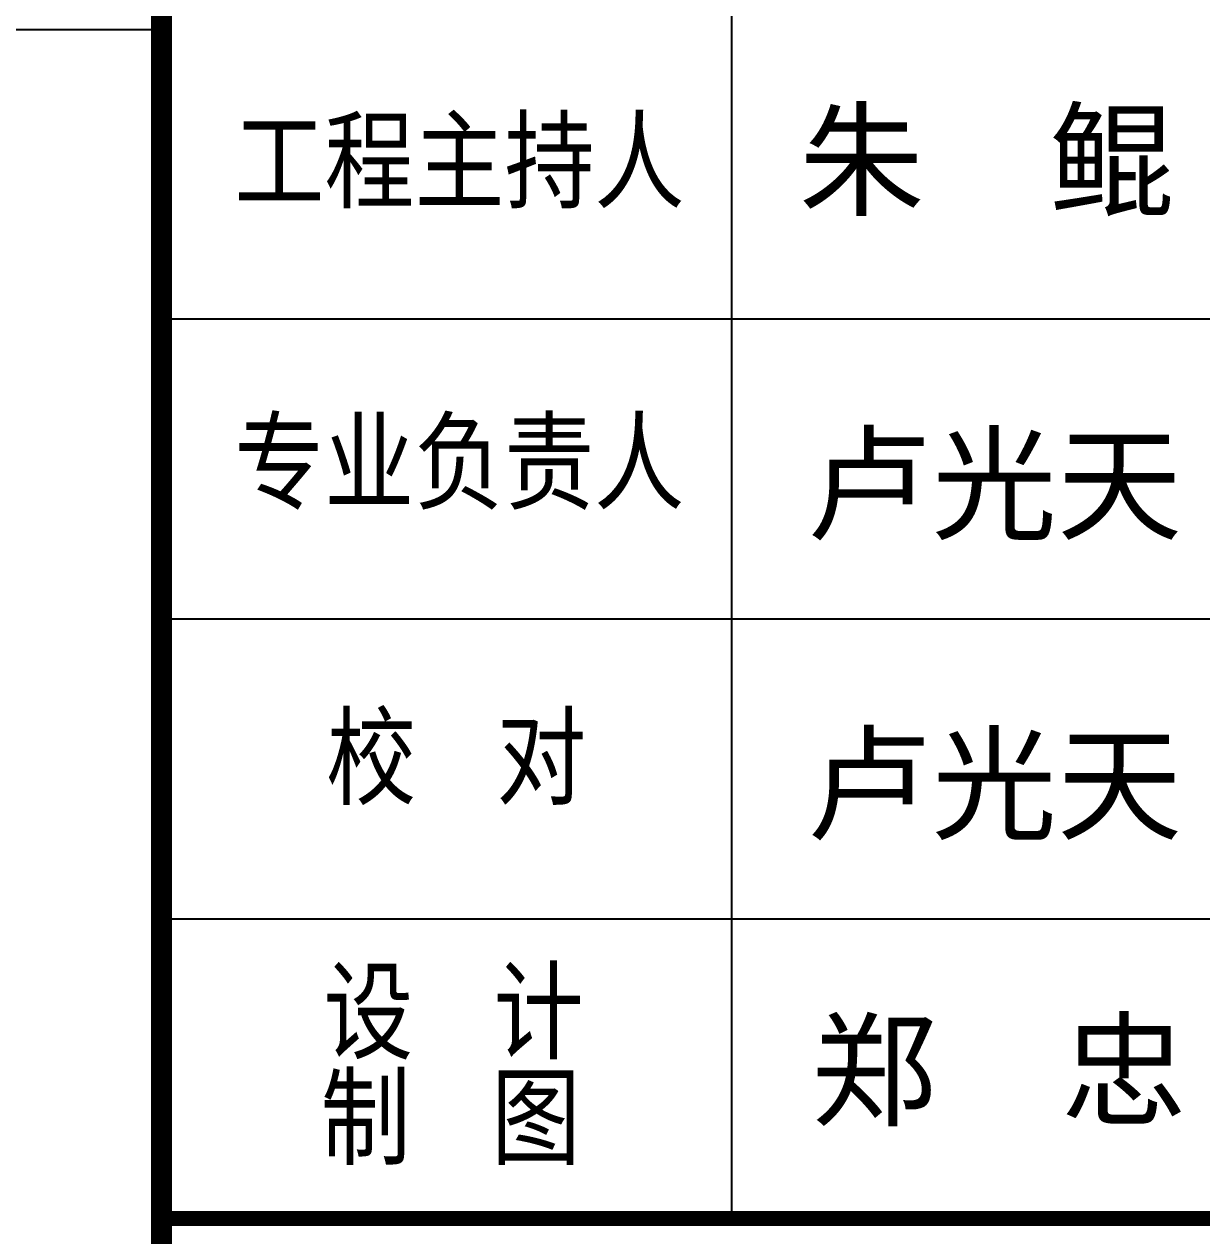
# Model space of a CAD drawing. Extents: x 9834882 to 10005569, y 1691670 to 2510806.
# Drawn here: x 9995132 to 10001019, y 1814105 to 1820164 of the extents above; entities that cross this region are included whole.
import ezdxf

# ---------------------------------------------------------------- set-up
doc = ezdxf.new("R2010")
doc.units = 0
doc.header["$LTSCALE"] = 1000
doc.header["$MEASUREMENT"] = 0
doc.layers.get('0').update_dxf_attribs({"linetype": 'CONTINUOUS'})
for name, color, linetype in [('PP-PM-TK', 7, 'CONTINUOUS'), ('PUB_TEXT', 7, 'CONTINUOUS'), ('PUB_TITLE', 4, 'CONTINUOUS'), ('签名', 255, 'CONTINUOUS')]:
    doc.layers.add(name, color=color, linetype=linetype)
doc.styles.add('-黑体', font='')
doc.styles.add('TQ', font='txt.shx', dxfattribs={"width": 0.8, "bigfont": 'hztxt.shx'})
doc.styles.get('-黑体').set_extended_font_data('SimSun')

# ---------------------------------------------------------------- blocks, each defined once
blk = doc.blocks.new('A2 TK 2019')
at = {"layer": 'PP-PM-TK', "color": 4}
for p, q in [((7037835.1, 1991447.9), (7037835.1, 1998447.9)), ((7035935.2, 1994447.9), (7041435.2, 1994447.9)), ((7035935.2, 1993447.9), (7041435.2, 1993447.9)), ((7035935.2, 1992447.9), (7041435.2, 1992447.9))]:
    blk.add_line(p, q, dxfattribs=at)
at = {"layer": 'PP-PM-TK', "color": 4, "const_width": 70}
blk.add_lwpolyline([(7035935.2, 2015183.8), (7041435.2, 2015183.8), (7041435.2, 1975183.8), (7035935.2, 1975183.8)], close=True, dxfattribs=at)
at = {"layer": 'PP-PM-TK', "color": 4}
for const_width in [50, 20]:
    blk.add_lwpolyline([(7035935.2, 1991447.9), (7041435.2, 1991447.9)], dxfattribs=dict(at, const_width=const_width))
at = {"layer": 'PUB_TEXT', "color": 2, "style": 'TQ'}
for s, p in [('工程主持人', (7036177.9, 1994815.2)), ('专业负责人', (7036176.9, 1993811.2)), ('校 对', (7036483.4, 1992827)), ('设 计', (7036474.2, 1991979.3)), ('制 图', (7036465.4, 1991626.4))]:
    blk.add_text(s, height=300, dxfattribs=at).set_placement(p)
at = {"layer": '签名', "linetype": 'Continuous', "style": '-黑体'}
for s, p in [('朱  鲲', (7038058.8, 1994823.4)), ('卢光天', (7038084.4, 1993743.3)), ('卢光天', (7038084.4, 1992743.3)), ('郑  忠', (7038100.8, 1991789.5))]:
    blk.add_text(s, height=306, dxfattribs=at).set_placement(p)

msp = doc.modelspace()

# ---------------------------------------------------------------- linework, layer by layer
at = {"layer": 'PUB_TITLE'}
msp.add_lwpolyline([(9897868.7, 1820136.8), (9995818.7, 1820136.8), (9995818.7, 1789794.8), (9897868.7, 1789794.8)], close=True, dxfattribs=at)

# ---------------------------------------------------------------- block references
at = {"xscale": 1.5, "yscale": 1.5, "zscale": 1.5}
msp.add_blockref('A2 TK 2019', (-558084.2, -1172980.9), dxfattribs=at)

doc.saveas('drawing.dxf')
